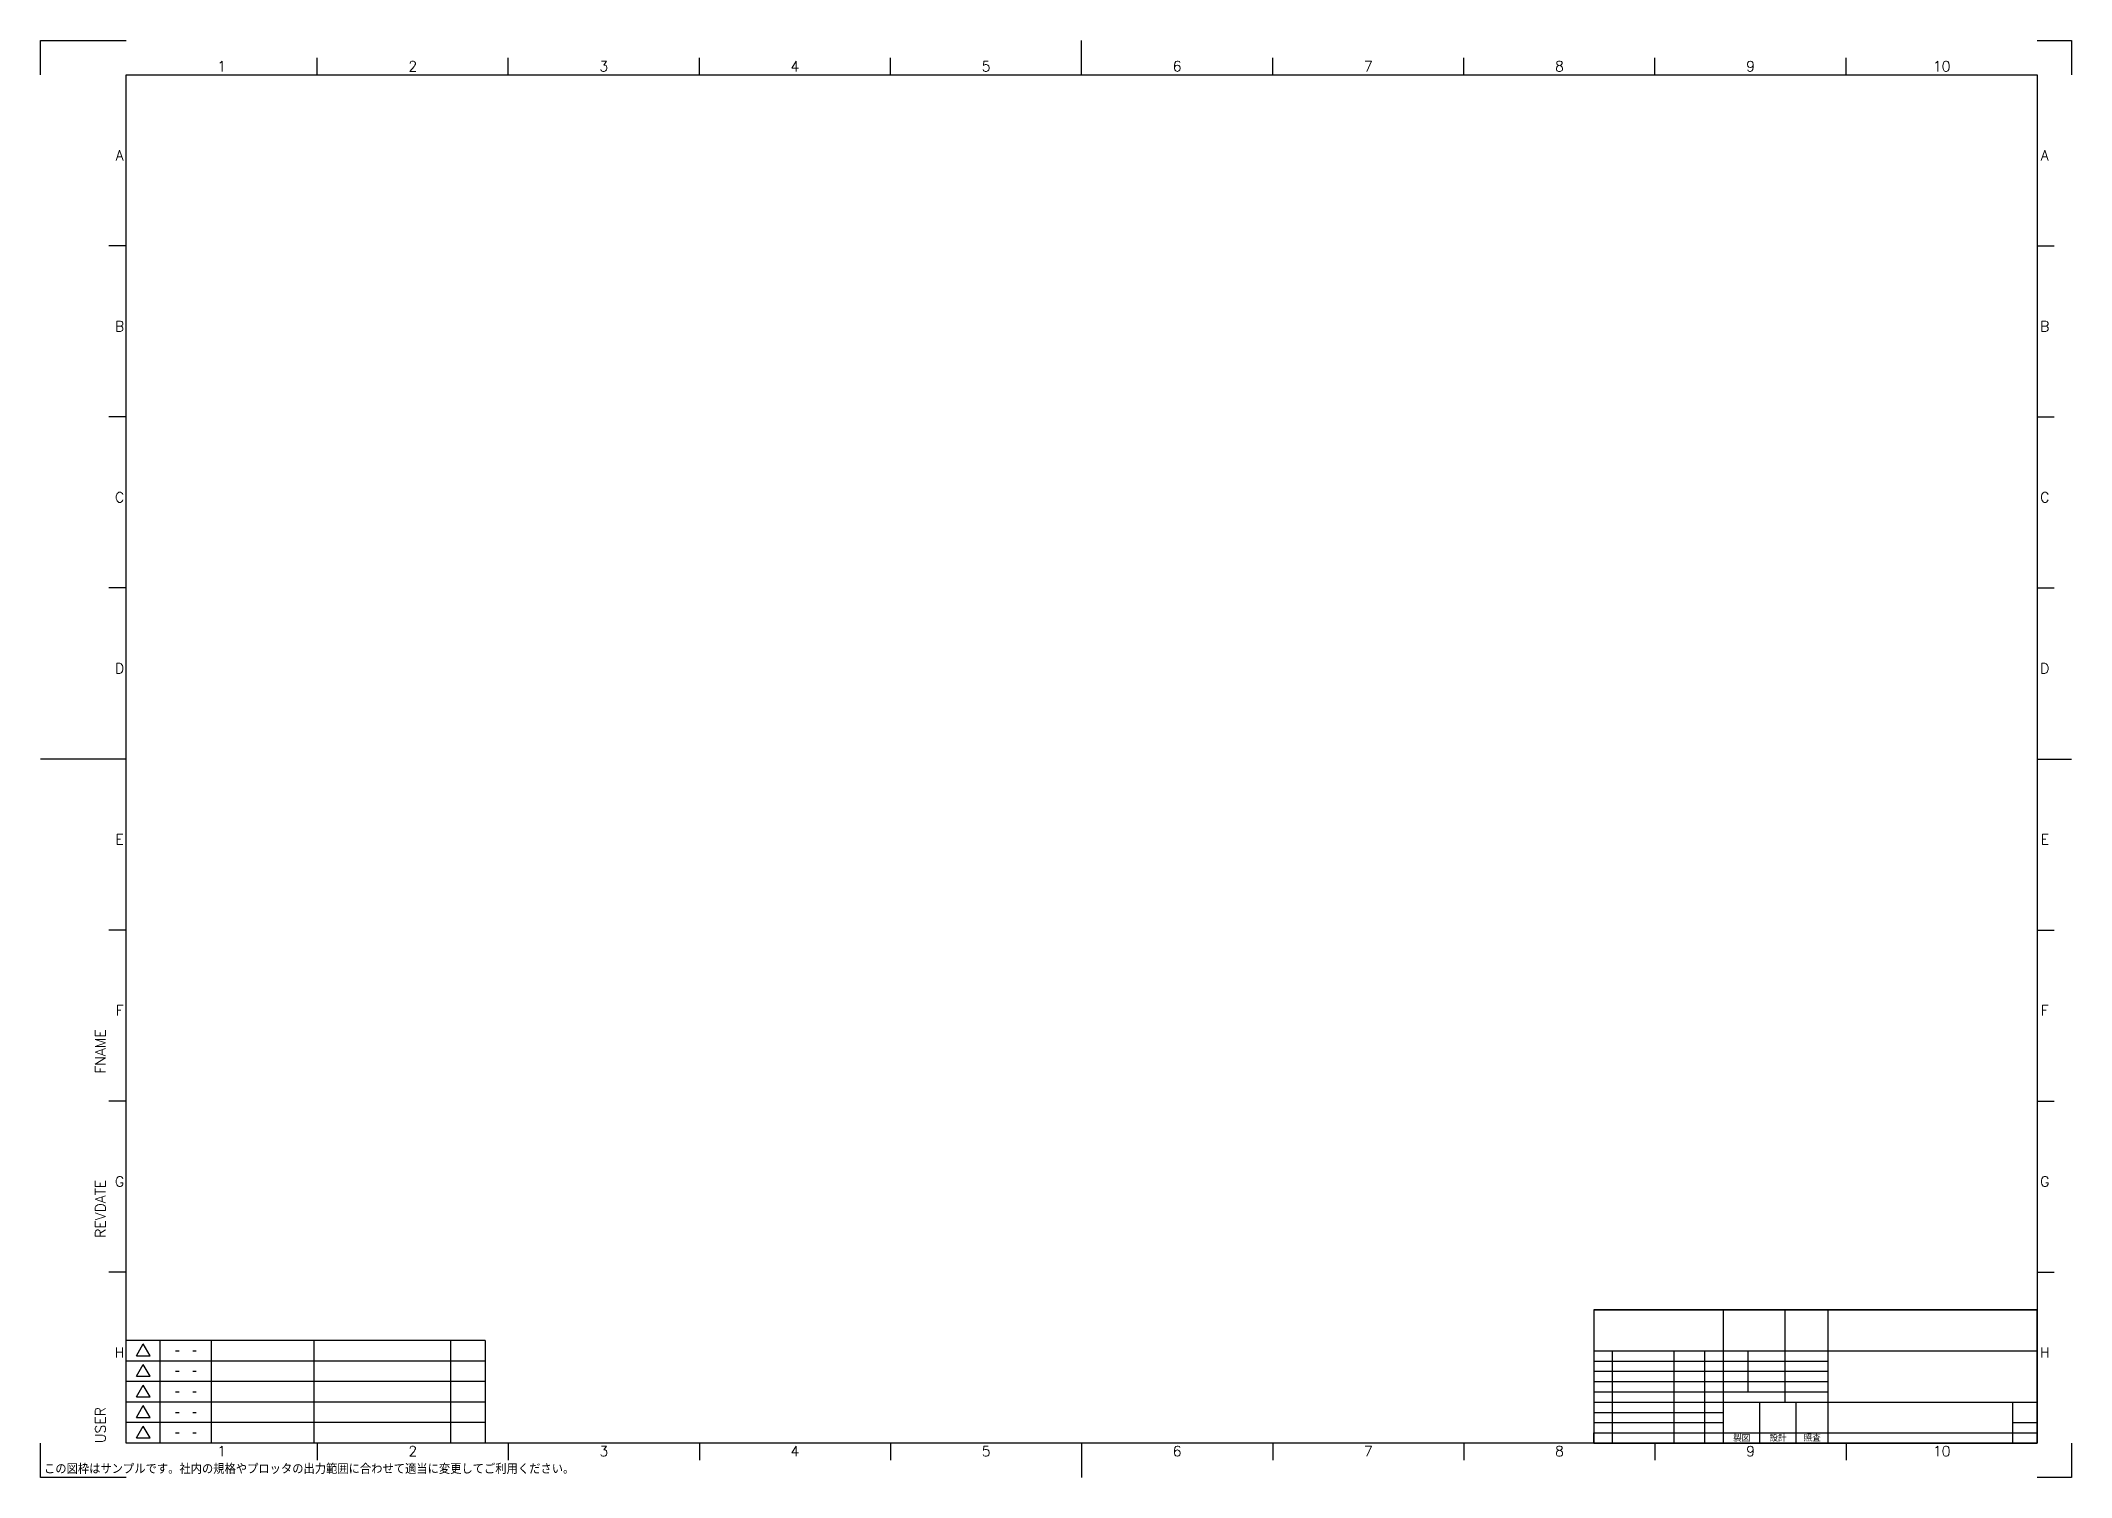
# Model space of a CAD drawing. Header units: millimetres. Extents: x 0 to 594, y 0 to 420.
import ezdxf
from ezdxf.enums import TextEntityAlignment as Align

# ---------------------------------------------------------------- set-up
doc = ezdxf.new("R2010")
doc.units = ezdxf.units.MM
doc.layers.add('Object', color=7, linetype='Continuous')
doc.styles.add('Roman', font='romans', dxfattribs={"bigfont": 'bigfont'})

msp = doc.modelspace()

# ---------------------------------------------------------------- linework, layer by layer
for p, q in [((0, 420), (25, 420)), ((0, 410), (0, 420)), ((304.5, 410), (304.5, 420)), ((584, 420), (594, 420)), ((594, 420), (594, 410)), ((25, 410), (584, 410)), ((25, 10), (25, 410)), ((80.9, 410), (80.9, 415)), ((136.8, 410), (136.8, 415)), ((192.7, 410), (192.7, 415)), ((248.6, 410), (248.6, 415)), ((304.5, 410), (304.5, 415)), ((360.4, 410), (360.4, 415)), ((416.3, 410), (416.3, 415)), ((472.2, 410), (472.2, 415)), ((528.1, 410), (528.1, 415)), ((584, 410), (584, 10)), ((25, 360), (20, 360)), ((584, 360), (589, 360)), ((25, 310), (20, 310)), ((584, 310), (589, 310)), ((25, 260), (20, 260)), ((584, 260), (589, 260)), ((25, 210), (0, 210)), ((25, 210), (20, 210)), ((584, 210), (594, 210)), ((584, 210), (589, 210)), ((25, 160), (20, 160)), ((584, 160), (589, 160)), ((25, 110), (20, 110)), ((584, 110), (589, 110)), ((25, 60), (20, 60)), ((584, 60), (589, 60)), ((0, 0), (0, 10)), ((584, 10), (25, 10)), ((80.9, 10), (80.9, 5)), ((136.8, 10), (136.8, 5)), ((192.7, 10), (192.7, 5)), ((248.6, 10), (248.6, 5)), ((304.5, 10), (304.5, 0)), ((304.5, 10), (304.5, 5)), ((360.4, 10), (360.4, 5)), ((416.3, 10), (416.3, 5)), ((472.2, 10), (472.2, 5)), ((528.1, 10), (528.1, 5)), ((594, 10), (594, 0)), ((25, 0), (0, 0)), ((594, 0), (584, 0))]:
    msp.add_line(p, q)
at = {"color": 0}
for p, q in [((454.3, 49), (584, 49)), ((584, 49), (454.3, 49)), ((454.3, 49), (454.3, 10)), ((492.13, 49), (492.13, 25)), ((510.14, 49), (510.14, 22)), ((522.75, 49), (522.75, 10)), ((584, 49), (584, 10)), ((584, 10), (584, 49)), ((454.3, 37), (584, 37)), ((459.7, 37), (459.7, 10)), ((477.72, 37), (477.72, 10)), ((486.72, 37), (486.72, 10)), ((499.33, 37), (499.33, 25)), ((454.3, 34), (522.75, 34)), ((454.3, 31), (522.75, 31)), ((454.3, 28), (522.75, 28)), ((454.3, 25), (492.13, 25)), ((492.13, 25), (522.75, 25)), ((492.13, 25), (492.13, 10)), ((454.3, 22), (492.13, 22)), ((454.3, 19), (492.13, 19)), ((492.13, 22), (584, 22)), ((502.77, 22), (502.77, 10)), ((513.4, 22), (513.4, 10)), ((576.79, 22), (576.79, 10)), ((454.3, 16), (492.13, 16)), ((454.3, 13), (584, 13)), ((454.3, 10), (454.3, 13)), ((576.79, 16), (584, 16)), ((454.3, 10), (584, 10))]:
    msp.add_line(p, q, dxfattribs=at)
at = {"layer": 'Object'}
for p, q in [((130, 40), (25, 40)), ((28, 35.54), (30, 39)), ((32, 35.54), (30, 39)), ((35, 10), (35, 40)), ((39.5, 37), (40.5, 37)), ((44.5, 37), (45.5, 37)), ((50, 10), (50, 40)), ((80, 10), (80, 40)), ((120, 10), (120, 40)), ((130, 40), (130, 10)), ((130, 34), (25, 34)), ((28, 35.54), (32, 35.54)), ((28, 29.54), (30, 33)), ((32, 29.54), (30, 33)), ((39.5, 31), (40.5, 31)), ((44.5, 31), (45.5, 31)), ((130, 28), (25, 28)), ((28, 29.54), (32, 29.54)), ((28, 23.54), (30, 27)), ((32, 23.54), (30, 27)), ((39.5, 25), (40.5, 25)), ((44.5, 25), (45.5, 25)), ((130, 22), (25, 22)), ((28, 23.54), (32, 23.54)), ((28, 17.54), (30, 21)), ((32, 17.54), (30, 21)), ((39.5, 19), (40.5, 19)), ((44.5, 19), (45.5, 19)), ((130, 16), (25, 16)), ((28, 17.54), (32, 17.54)), ((28, 11.54), (30, 15)), ((32, 11.54), (30, 15)), ((39.5, 13), (40.5, 13)), ((44.5, 13), (45.5, 13)), ((28, 11.54), (32, 11.54))]:
    msp.add_line(p, q, dxfattribs=at)

# ---------------------------------------------------------------- texts
at = {"style": 'Roman'}
for s, p in [('1', (52.95, 411)), ('2', (108.85, 411)), ('3', (164.75, 411)), ('4', (220.65, 411)), ('5', (276.55, 411)), ('6', (332.45, 411)), ('7', (388.35, 411)), ('8', (444.25, 411)), ('9', (500.15, 411)), ('10', (556.05, 411)), ('A', (23.09, 385)), ('A', (586.21, 385)), ('B', (23.09, 335)), ('B', (586.21, 335)), ('C', (23.09, 285)), ('C', (586.21, 285)), ('D', (23.09, 235)), ('D', (586.21, 235)), ('E', (23.09, 185)), ('E', (586.21, 185)), ('F', (23.09, 135)), ('F', (586.21, 135)), ('G', (23.09, 85)), ('G', (586.21, 85)), ('H', (23.09, 35)), ('H', (586.21, 35)), ('1', (52.95, 6.16)), ('2', (108.85, 6.16)), ('3', (164.75, 6.16)), ('4', (220.65, 6.16)), ('5', (276.55, 6.16)), ('6', (332.45, 6.16)), ('7', (388.35, 6.16)), ('8', (444.25, 6.16)), ('9', (500.15, 6.16)), ('10', (556.05, 6.16))]:
    msp.add_text(s, height=3, dxfattribs=at).set_placement(p, align=Align.CENTER)
at = {"color": 0, "style": 'Roman'}
for s, p in [('\\M+190BB\\M+1907D', (497.57, 10.48)), ('\\M+190DD\\M+18C76', (508.21, 10.48)), ('\\M+18FC6\\M+18DB8', (518.16, 10.55))]:
    msp.add_text(s, height=1.7917, dxfattribs=at).set_placement(p, align=Align.CENTER)
at = {"style": 'Roman'}
msp.add_text('\\M+182B1\\M+182CC\\M+1907D\\M+19867\\M+182CD\\M+18354\\M+18393\\M+18376\\M+1838B\\M+182C5\\M+182B7\\M+18142\\M+18ED0\\M+193E0\\M+182CC\\M+18B4B\\M+18A69\\M+182E2\\M+18376\\M+1838D\\M+18362\\M+1835E\\M+182CC\\M+18F6F\\M+197CD\\M+194CD\\M+188CD\\M+182C9\\M+18D87\\M+182ED\\M+182B9\\M+182C4\\M+1934B\\M+19396\\M+182C9\\M+195CF\\M+18D58\\M+182B5\\M+182C4\\M+182B2\\M+19798\\M+19770\\M+182AD\\M+182BE\\M+182B3\\M+182A2\\M+18142', height=3, dxfattribs=at).set_placement((1, 1))
at = {"color": 0, "style": 'Roman', "flags": 8}
for tag, p in [('FNAME', (19, 118)), ('REVDATE', (19, 70)), ('USER', (19, 10))]:
    msp.add_attdef(tag, p, '', height=3, rotation=90, dxfattribs=at)

doc.saveas('drawing.dxf')
